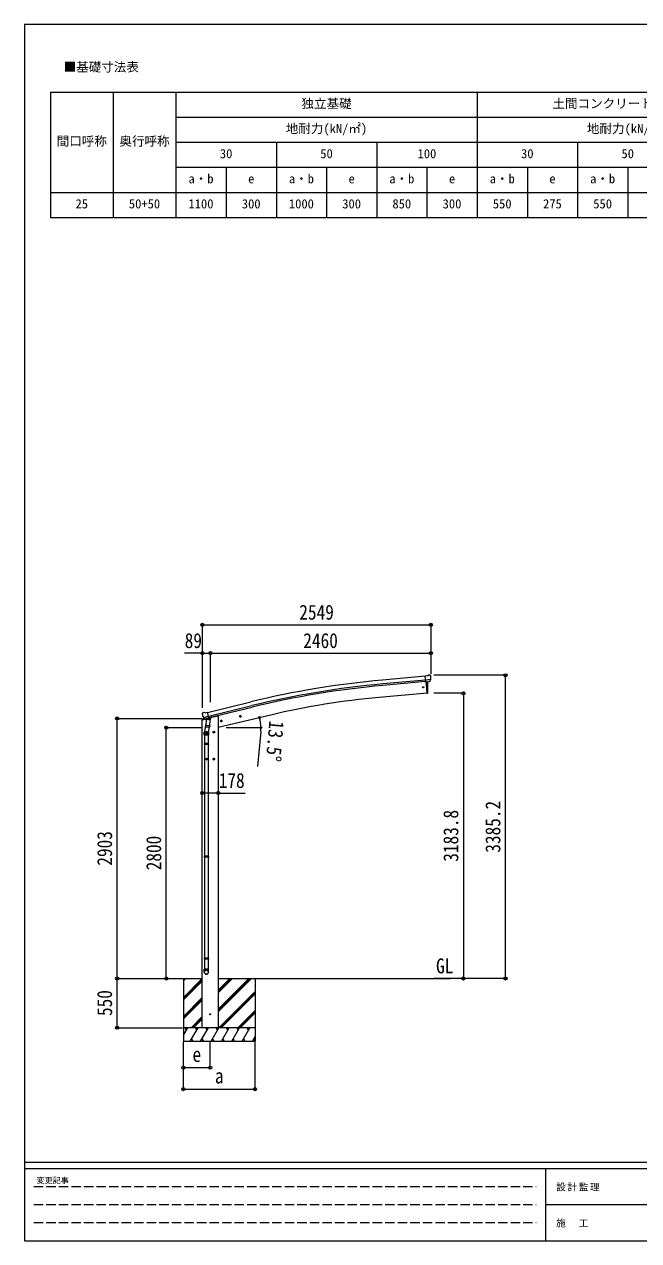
# Model space of a CAD drawing. Units: millimetres at full size, with parts at other scales. Extents: x -9783 to 9892, y -6828 to 6752.
# Drawn here: x -9783 to -2931, y -6828 to 6752 of the extents above; entities that cross this region are included whole.
import ezdxf
from ezdxf.enums import TextEntityAlignment as Align

# ---------------------------------------------------------------- set-up
doc = ezdxf.new("R2010")
doc.units = ezdxf.units.MM
doc.header["$LTSCALE"] = 35
doc.header["$PDMODE"] = 32
doc.header["$PDSIZE"] = 35
doc.linetypes.add('DASHED3', pattern=[4, 3, -1])
for name, color, linetype, lineweight in [('0-0_0', 7, 'Continuous', 9), ('0-1_本体', 4, 'Continuous', 9), ('0-2_部品', 7, 'Continuous', 9), ('0-A_寸法', 6, 'Continuous', 9), ('1-0_FRAME', 7, 'Continuous', 18), ('F-0_240', 7, 'Continuous', 9)]:
    doc.layers.add(name, color=color, linetype=linetype, lineweight=lineweight)
doc.styles.add('ＭＳ ゴシック', font='')
doc.styles.get('ＭＳ ゴシック').set_extended_font_data('MS Gothic')

msp = doc.modelspace()

# ---------------------------------------------------------------- linework, layer by layer
at = {"layer": '0-0_0', "color": 6}
for p, q in [((-4416.26, -3900.47), (-4416.26, -515.27)), ((-4885.27, -716.67), (-4885.27, -3900.47))]:
    msp.add_line(p, q, dxfattribs=at)
at = {"layer": '0-0_0'}
for p, q in [((-8395.05, -3900.51), (-7798.16, -3900.51)), ((-8009.16, -3927.85), (-7981.78, -3900.47)), ((-8009.16, -3913.7), (-7995.92, -3900.47)), ((-8009.16, -3900.51), (-8009.16, -4600.46)), ((-8009.16, -4111.69), (-7798.16, -3900.7)), ((-8009.16, -4125.84), (-7798.16, -3914.84)), ((-8009.16, -4139.98), (-7798.16, -3928.98)), ((-7620.16, -4271.48), (-7249.15, -3900.47)), ((-7620.16, -4243.19), (-7277.43, -3900.47)), ((-7620.16, -4257.33), (-7263.29, -3900.47)), ((-7620.16, -4059.35), (-7461.28, -3900.47)), ((-7620.16, -4045.2), (-7475.42, -3900.47)), ((-7620.16, -4031.06), (-7489.57, -3900.47)), ((-7620.16, -3900.51), (-5033.71, -3900.51)), ((-7209.16, -3900.47), (-7209.16, -4600.46)), ((-7615.31, -4450.47), (-7209.16, -4044.33)), ((-7601.16, -4450.47), (-7209.16, -4058.47)), ((-7587.02, -4450.47), (-7209.16, -4072.61)), ((-8009.16, -4323.82), (-7798.16, -4112.83)), ((-8009.16, -4337.97), (-7798.16, -4126.97)), ((-8009.16, -4352.11), (-7798.16, -4141.11)), ((-7923.67, -4450.47), (-7798.16, -4324.96)), ((-7909.53, -4450.47), (-7798.16, -4339.1)), ((-7403.17, -4450.47), (-7209.16, -4256.46)), ((-7389.03, -4450.47), (-7209.16, -4270.6)), ((-7374.89, -4450.47), (-7209.16, -4284.74)), ((-8009.16, -4534.3), (-7960.76, -4450.46)), ((-7209.16, -4450.47), (-8009.16, -4450.47)), ((-7975.77, -4476.45), (-7990.77, -4450.46)), ((-7931.9, -4600.46), (-7845.29, -4450.46)), ((-7895.39, -4450.47), (-7798.16, -4353.24)), ((-7860.3, -4476.45), (-7875.3, -4450.47)), ((-7816.43, -4600.46), (-7729.82, -4450.47)), ((-7620.16, -4450.47), (-7798.16, -4450.47)), ((-7744.83, -4476.45), (-7759.83, -4450.46)), ((-7700.96, -4600.46), (-7614.35, -4450.47)), ((-7629.36, -4476.45), (-7644.36, -4450.46)), ((-7585.49, -4600.46), (-7498.88, -4450.47)), ((-7513.89, -4476.45), (-7528.89, -4450.46)), ((-7470.02, -4600.46), (-7383.41, -4450.47)), ((-7413.41, -4450.47), (-7398.41, -4476.45)), ((-7354.55, -4600.46), (-7267.94, -4450.47)), ((-7282.94, -4476.45), (-7297.95, -4450.46)), ((-8009.16, -4600.46), (-7209.16, -4600.46)), ((-7916.9, -4574.49), (-7901.9, -4600.46)), ((-7801.43, -4574.48), (-7786.43, -4600.46)), ((-7685.96, -4574.48), (-7670.96, -4600.46)), ((-7570.49, -4574.49), (-7555.49, -4600.46)), ((-7455.02, -4574.49), (-7440.02, -4600.46)), ((-7339.55, -4574.49), (-7324.55, -4600.46)), ((-7239.08, -4600.46), (-7209.16, -4548.65)), ((-7224.08, -4574.49), (-7209.16, -4600.32))]:
    msp.add_line(p, q, dxfattribs=at)
msp.add_circle((-7709.16, -4300.47), 5, dxfattribs=at)
at = {"layer": '0-1_本体'}
for p, q in [((-5311.84, -526.11), (-5789.15, -569.38)), ((-5308.08, -569.1), (-5785.26, -612.36)), ((-5306.61, -585.88), (-5783.74, -629.14)), ((-5299.39, -588.09), (-5288.14, -716.69)), ((-7738.69, -930.32), (-7255.82, -812.84)), ((-5288.14, -716.69), (-5826.08, -763.75)), ((-7728.62, -972.28), (-7245.62, -854.77)), ((-7724.69, -988.66), (-7241.63, -871.14)), ((-7798.16, -4450.47), (-7798.16, -1013.91)), ((-7696.17, -982.95), (-7644.16, -970.47)), ((-7620.16, -970.47), (-7644.16, -970.47)), ((-7032, -959.27), (-7620.16, -1100.48)), ((-7620.16, -970.47), (-7620.16, -4450.47))]:
    msp.add_line(p, q, dxfattribs=at)
at = {"layer": '0-1_本体', "color": 6}
msp.add_line((-7620.16, -1830.65), (-7798.16, -1830.65), dxfattribs=at)
at = {"layer": '0-1_本体'}
for centre, radius, start, end in [((-4884.45, -10559.31), 10030.81, 95.17465, 103.67464), ((-4884.45, -10559.31), 9987.65, 95.17465, 103.67464), ((-4884.45, -10559.31), 9970.81, 95.17465, 103.67464), ((-5117.72, -8949.54), 8216.38, 94.94583, 103.47282)]:
    msp.add_arc(centre, radius, start, end, dxfattribs=at)
at = {"layer": '0-2_部品'}
for p, q in [((-5285.45, -521.71), (-5312.02, -524.04)), ((-5306.36, -588.7), (-5312.02, -524.04)), ((-5285.45, -521.71), (-5273.73, -514.95)), ((-5258.83, -513.36), (-5272.5, -514.56)), ((-5249.7, -519.12), (-5255.18, -514.51)), ((-5248.63, -521.16), (-5248.52, -522.5)), ((-5249.16, -564), (-5308.07, -569.16)), ((-5296.4, -587.83), (-5306.36, -588.7)), ((-5288.34, -714.42), (-5299.39, -588.09)), ((-5262.8, -584.89), (-5270.5, -585.56)), ((-5260.41, -583.49), (-5249.47, -564.55)), ((-5288.1, -717.19), (-5288.34, -714.42)), ((-5285.48, -716.8), (-5288.1, -717.19)), ((-7800.15, -945.9), (-7799.88, -947.05)), ((-7795.93, -937.32), (-7799.79, -943.62)), ((-7792.84, -935.07), (-7779.65, -931.91)), ((-7765.1, -934.58), (-7778.36, -931.88)), ((-7765.1, -934.58), (-7739.16, -928.36)), ((-7800.73, -1014.52), (-7757.7, -1004.19)), ((-7800.73, -1007.63), (-7800.73, -1014.52)), ((-7772.27, -998.44), (-7798.43, -1004.72)), ((-7786.1, -986.2), (-7728.59, -972.4)), ((-7769.25, -1001.11), (-7785.62, -986.62)), ((-7757.65, -1050.63), (-7773.57, -1146.8)), ((-7766.54, -1001.68), (-7759.02, -999.88)), ((-7765.7, -1001.57), (-7764.17, -1001.21)), ((-7764.17, -1001.21), (-7727.47, -992.39)), ((-7762.33, -1001.43), (-7762.38, -1002.18)), ((-7761.63, -1003.22), (-7735.81, -1009.65)), ((-7760.24, -1087.87), (-7759.37, -1075.4)), ((-7754.71, -1008.56), (-7759.38, -1075.4)), ((-7713.7, -1078.59), (-7759.38, -1075.4)), ((-7709.02, -1011.76), (-7754.71, -1008.56)), ((-7752.94, -1005.38), (-7753.17, -1008.67)), ((-7733.42, -994.22), (-7734.44, -1008.83)), ((-7727.47, -992.39), (-7725.94, -992.03)), ((-7724.38, -989.92), (-7723.44, -989.99)), ((-7723.44, -989.99), (-7710.13, -1005.31)), ((-7719.14, -994.94), (-7700.01, -990.34)), ((-7713.71, -1078.59), (-7714.6, -1091.29)), ((-7713.7, -1078.59), (-7709.02, -1011.76)), ((-7710.13, -1005.31), (-7710.57, -1011.65)), ((-7696.17, -981.72), (-7696.17, -985.48)), ((-7596.51, -1028.05), (-7577.06, -1023.39)), ((-7591.95, -1020.28), (-7594.09, -1027.47)), ((-7584.66, -1018.52), (-7591.95, -1020.28)), ((-7584.45, -1035.44), (-7589.12, -1016)), ((-7579.49, -1023.97), (-7584.66, -1018.52)), ((-7581.62, -1031.16), (-7579.49, -1023.97)), ((-7382.59, -976.7), (-7363.14, -972.03)), ((-7378.03, -968.92), (-7380.16, -976.11)), ((-7370.73, -967.17), (-7378.03, -968.92)), ((-7370.53, -984.09), (-7375.2, -964.64)), ((-7365.57, -972.61), (-7370.73, -967.17)), ((-7367.7, -979.81), (-7365.57, -972.61)), ((-7775.72, -1183.96), (-7775.72, -1149.61)), ((-7729.72, -1183.96), (-7775.72, -1183.96)), ((-7773.72, -1183.96), (-7773.72, -1277.96)), ((-7759.85, -1089.22), (-7759.85, -1089.22)), ((-7739.08, -1150.7), (-7759.08, -1150.7)), ((-7758.4, -1090), (-7716.7, -1092.92)), ((-7749.08, -1143.19), (-7755.58, -1146.95)), ((-7755.58, -1146.95), (-7755.58, -1154.45)), ((-7755.58, -1154.45), (-7749.08, -1158.2)), ((-7749.08, -1160.7), (-7749.08, -1140.7)), ((-7742.58, -1146.95), (-7749.08, -1143.19)), ((-7722.13, -1092.54), (-7732.86, -1156.13)), ((-7731.72, -1183.96), (-7731.72, -1277.96)), ((-7729.72, -1149.31), (-7729.72, -1183.96)), ((-7659.08, -1150.7), (-7679.08, -1150.7)), ((-7669.08, -1143.19), (-7675.58, -1146.95)), ((-7675.58, -1146.95), (-7675.58, -1154.45)), ((-7675.58, -1154.45), (-7669.08, -1158.2)), ((-7669.08, -1160.7), (-7669.08, -1140.7)), ((-7662.58, -1146.95), (-7669.08, -1143.19)), ((-7775.72, -1279.96), (-7774.72, -1277.96)), ((-7729.72, -1279.96), (-7775.72, -1279.96)), ((-7729.72, -1287.96), (-7775.72, -1287.96)), ((-7730.72, -1277.96), (-7774.72, -1277.96)), ((-7730.72, -1289.96), (-7774.72, -1289.96)), ((-7773.72, -1289.96), (-7773.72, -2534.15)), ((-7731.72, -1289.96), (-7731.72, -2534.15)), ((-7729.72, -1279.96), (-7730.72, -1277.96)), ((-7729.72, -1287.96), (-7730.72, -1289.96)), ((-7729.72, -1279.96), (-7729.72, -1287.96)), ((-7739.08, -1450.7), (-7759.08, -1450.7)), ((-7749.08, -1443.19), (-7755.58, -1446.95)), ((-7755.58, -1446.95), (-7755.58, -1454.45)), ((-7755.58, -1454.45), (-7749.08, -1458.2)), ((-7749.08, -1460.7), (-7749.08, -1440.7)), ((-7742.58, -1446.95), (-7749.08, -1443.19)), ((-7659.08, -1450.7), (-7679.08, -1450.7)), ((-7669.08, -1443.19), (-7675.58, -1446.95)), ((-7675.58, -1446.95), (-7675.58, -1454.45)), ((-7675.58, -1454.45), (-7669.08, -1458.2)), ((-7669.08, -1460.7), (-7669.08, -1440.7)), ((-7662.58, -1446.95), (-7669.08, -1443.19)), ((-7775.72, -2536.15), (-7774.72, -2534.15)), ((-7729.72, -2536.15), (-7775.72, -2536.15)), ((-7729.72, -2544.15), (-7775.72, -2544.15)), ((-7730.72, -2534.15), (-7774.72, -2534.15)), ((-7730.72, -2546.15), (-7774.72, -2546.15)), ((-7773.72, -2546.15), (-7773.72, -3674.34)), ((-7731.72, -2546.15), (-7731.72, -3674.34)), ((-7729.72, -2536.15), (-7730.72, -2534.15)), ((-7729.72, -2544.15), (-7730.72, -2546.15)), ((-7729.72, -2536.15), (-7729.72, -2544.15)), ((-7775.72, -3676.34), (-7774.72, -3674.34)), ((-7729.72, -3676.34), (-7775.72, -3676.34)), ((-7729.72, -3684.34), (-7775.72, -3684.34)), ((-7775.72, -3830.48), (-7775.72, -3796.34)), ((-7729.72, -3796.34), (-7775.72, -3796.34)), ((-7730.72, -3674.34), (-7774.72, -3674.34)), ((-7730.72, -3686.34), (-7774.72, -3686.34)), ((-7773.72, -3686.34), (-7773.72, -3796.34)), ((-7731.72, -3686.34), (-7731.72, -3796.34)), ((-7729.72, -3676.34), (-7730.72, -3674.34)), ((-7729.72, -3684.34), (-7730.72, -3686.34)), ((-7729.72, -3676.34), (-7729.72, -3684.34)), ((-7729.72, -3830.48), (-7729.72, -3796.34))]:
    msp.add_line(p, q, dxfattribs=at)
for points in [[(-5296.4, -587.83), (-5296.13, -587.9), (-5270.76, -585.68), (-5270.5, -585.56)], [(-5282.94, -713.96), (-5282.1, -688.34), (-5281.91, -661.84), (-5282.38, -635.35), (-5283.52, -608.88), (-5285.02, -586.93)], [(-5249.08, -563.37), (-5249.37, -564.36), (-5249.47, -564.55)], [(-7733.74, -993.81), (-7724.01, -991.47), (-7739.16, -928.36)], [(-7786.37, -985.63), (-7785.78, -986.47), (-7785.62, -986.62)], [(-7733.74, -993.81), (-7733.97, -993.96), (-7758.74, -999.9), (-7759.02, -999.88)], [(-7594.09, -1027.47), (-7588.92, -1032.92), (-7581.62, -1031.16)], [(-7380.16, -976.11), (-7375, -981.56), (-7367.7, -979.81)], [(-7749.08, -1158.2), (-7742.58, -1154.45), (-7742.58, -1146.95)], [(-7669.08, -1158.2), (-7662.58, -1154.45), (-7662.58, -1146.95)], [(-7775.72, -1279.96), (-7775.72, -1287.96), (-7774.72, -1289.96)], [(-7749.08, -1458.2), (-7742.58, -1454.45), (-7742.58, -1446.95)], [(-7669.08, -1458.2), (-7662.58, -1454.45), (-7662.58, -1446.95)], [(-7775.72, -2536.15), (-7775.72, -2544.15), (-7774.72, -2546.15)], [(-7775.72, -3676.34), (-7775.72, -3684.34), (-7774.72, -3686.34)]]:
    msp.add_lwpolyline(points, dxfattribs=at)
for centre, radius in [((-5334.17, -649.55), 6.5), ((-7586.79, -1025.72), 8.5), ((-7586.79, -1025.72), 7.7), ((-7586.79, -1025.72), 6.5), ((-7372.87, -974.36), 8.5), ((-7372.87, -974.36), 7.7), ((-7372.87, -974.36), 6.5), ((-7749.08, -1150.7), 8.5), ((-7749.08, -1150.7), 7.7), ((-7749.08, -1150.7), 6.5), ((-7669.08, -1150.7), 8.5), ((-7669.08, -1150.7), 7.7), ((-7669.08, -1150.7), 6.5), ((-7749.08, -1450.7), 8.5), ((-7749.08, -1450.7), 7.7), ((-7749.08, -1450.7), 6.5), ((-7669.08, -1450.7), 8.5), ((-7669.08, -1450.7), 7.7), ((-7669.08, -1450.7), 6.5)]:
    msp.add_circle(centre, radius, dxfattribs=at)
at = {"layer": '0-2_部品', "color": 4}
msp.add_circle((-7709.16, -4300.47), 4.5, dxfattribs=at)
at = {"layer": '0-2_部品'}
for centre, radius, start, end in [((-5272.23, -517.55), 3, 95, 120), ((-5258.4, -518.34), 5, 50.00648, 94.99352), ((-5450.14, -540.14), 202.4, 353.4085, 5), ((-5285.93, -713.83), 3, 278.50322, 357.46219), ((-7603.07, -899.8), 202.4, 193.5, 205.09125), ((-7791.67, -939.93), 5, 103.5, 148.5), ((-7778.95, -934.82), 3, 78.5, 103.5), ((-7797.73, -1007.63), 3, 103.5, 180), ((-7765.82, -1001.09), 0.5, 248.23754, 283.5), ((-7762.83, -1001.4), 0.5, 356, 103.5), ((-7761.39, -1002.25), 1, 176, 256), ((-7735.46, -1008.68), 1.03, 250.03897, 351.96569), ((-7732.82, -994.3), 0.604, 100.59842, 172.20595), ((-7726.05, -991.54), 0.5, 283.5, 318.76246), ((-7701.17, -985.48), 5, 283.5, 0), ((-7745.72, -1149.61), 30, 177.45142, 180), ((-7758.3, -1088.04), 1.95, 175.04017, 217.47766), ((-7758.26, -1088.01), 2, 217.40962, 266), ((-7716.56, -1090.92), 2, 266, 349.46843)]:
    msp.add_arc(centre, radius, start, end, dxfattribs=at)
for centre, major_axis, ratio, start_param, end_param in [((-5244.31, -517.11), (-15.35, 3.44), 0.101033, 5.97514262, 5.97537366), ((-5251.63, -521.41), (2.71, -1.31), 0.997474, 0.53665673, 1.32256522), ((-5263.06, -581.89), (1.62, -2.54), 0.997631, 5.80419048, 5.89294842), ((-5263.13, -581.79), (-3.5, 2.17), 0.650902, 2.11455212, 2.18736272), ((-5263.01, -581.98), (1.62, -2.54), 0.997631, 5.96575902, 6.76218013), ((-7797.23, -945.18), (-1.57, -2.57), 0.99628, 4.71238898, 5.49965061), ((-7767.26, -998.86), (-0.73, -2.92), 0.997631, 5.80419048, 6.60061159), ((-7767.2, -998.63), (2.63, 3.16), 0.650902, 4.09582259, 4.16863319), ((-7767.23, -998.76), (-0.73, -2.92), 0.997631, 0.39023689, 0.47899483), ((-7752.72, -1149.31), (23, 0), 0.996195, 2.55602575, 6.56630284), ((-7752.72, -1149.31), (21, 0), 0.996195, 2.93491471, 5.95123941), ((-7752.72, -3828.74), (-23, 0), 0.996195, 3.14159265, 6.28318531), ((-7752.72, -3830.48), (-23, 0), 0.996195, 3.14159265, 6.28318531), ((-7752.72, -3830.48), (0, -23.43), 0.981806, 4.71238898, 7.85398163)]:
    msp.add_ellipse(centre, major_axis=major_axis, ratio=ratio, start_param=start_param, end_param=end_param, dxfattribs=at)
msp.add_ellipse((-7752.72, -3830.48), major_axis=(21, 0), ratio=0.996195, dxfattribs=at)
at = {"layer": '0-A_寸法'}
for p, q in [((-7798.16, 47.89), (-5249.16, 47.89)), ((-5249.16, 47.89), (-5249.16, -268.73)), ((-7798.16, -268.73), (-7798.16, -880.95)), ((-7798.16, -268.73), (-7709.16, -268.73)), ((-7709.16, -268.73), (-7709.16, -816.58)), ((-7709.16, -268.73), (-5249.16, -268.73)), ((-5249.16, -268.73), (-5249.16, -497.73)), ((-4416.26, -515.27), (-5214.1, -515.27)), ((-4885.27, -716.67), (-5214.1, -716.67)), ((-8747.74, -997.47), (-7802.65, -997.47)), ((-8747.74, -3900.47), (-8747.74, -997.47)), ((-8199.77, -1100.47), (-7802.65, -1100.47)), ((-8199.77, -3900.47), (-8199.77, -1100.47)), ((-7530.66, -1100.47), (-7143.81, -1100.47)), ((-7146.66, -1142.92), (-7181.03, -1535.42)), ((-7620.16, -1830.65), (-7320.16, -1830.65)), ((-8747.74, -3900.47), (-8019.62, -3900.47)), ((-8747.74, -4450.47), (-8747.74, -3900.47)), ((-4885.27, -3900.47), (-5214.1, -3900.47)), ((-4416.26, -3900.47), (-4885.27, -3900.47)), ((-8747.74, -4450.47), (-8019.62, -4450.47)), ((-8009.41, -5136.83), (-8009.41, -4607.88)), ((-8009.41, -4896.85), (-8009.41, -4607.88)), ((-7709.16, -4896.85), (-7709.16, -4607.88)), ((-7209.41, -5136.83), (-7209.41, -4607.88)), ((-7709.16, -4896.85), (-8009.41, -4896.85)), ((-8009.41, -5136.83), (-7209.41, -5136.83))]:
    msp.add_line(p, q, dxfattribs=at)
msp.add_lwpolyline([(-7798.16, 47.89), (-7798.16, -268.73), (-7998.16, -268.73)], dxfattribs=at)
for centre in [(-7158.26, -986.81), (-7144.81, -1100.47)]:
    msp.add_circle(centre, 10.62, dxfattribs=at)
for start, end in [(0, 13.5), (354.99678, 0)]:
    msp.add_arc((-7631.66, -1100.47), 486.86, start, end, dxfattribs=at)
for p in [(-7798.16, 47.89), (-5249.16, 47.89), (-7798.16, -268.73), (-7709.16, -268.73), (-5249.16, -268.73), (-4416.26, -515.27), (-4885.27, -716.67), (-8747.74, -997.47), (-8199.77, -1100.47), (-7798.16, -1830.65), (-7620.16, -1830.65), (-8747.74, -3900.47), (-8199.77, -3900.47), (-4885.27, -3900.47), (-4416.26, -3900.47), (-8747.74, -4450.47), (-8009.41, -4896.85), (-7709.16, -4896.85), (-8009.41, -5136.83), (-7209.41, -5136.83)]:
    msp.add_point(p, dxfattribs=at)
at = {"layer": '1-0_FRAME'}
for p, q in [((-9492.16, 5995.98), (-1372.16, 5995.98)), ((-9492.16, 5995.98), (-9492.16, 4595.98)), ((-8792.16, 5995.98), (-8792.16, 4595.98)), ((-4732.16, 5995.98), (-4732.16, 4595.98)), ((-8092.16, 5715.98), (-1372.16, 5715.98)), ((-8092.16, 5435.98), (-1372.16, 5435.98)), ((-3612.16, 5435.98), (-3612.16, 4595.98)), ((-8092.16, 5155.98), (-1372.16, 5155.98)), ((-3052.16, 5155.98), (-3052.16, 4595.98))]:
    msp.add_line(p, q, dxfattribs=at)
for points in [[(-8092.16, 5995.98), (-8092.16, 5715.98), (-8092.16, 4875.98), (-8092.16, 4595.98)], [(-6972.16, 5435.98), (-6972.16, 5155.98), (-6972.16, 4595.98)], [(-5852.16, 5435.98), (-5852.16, 5155.98), (-5852.16, 4595.98)], [(-7532.16, 5155.98), (-7532.16, 4875.98), (-7532.16, 4595.98)], [(-6412.16, 5155.98), (-6412.16, 4875.98), (-6412.16, 4595.98)], [(-5292.16, 5155.98), (-5292.16, 4875.98), (-5292.16, 4595.98)], [(-4172.16, 5155.98), (-4172.16, 4875.98), (-4172.16, 4595.98)], [(-9492.16, 4875.98), (-8092.16, 4875.98), (-1372.16, 4875.98)], [(-9492.16, 4595.98), (-8792.16, 4595.98), (-4732.16, 4595.98), (-2492.16, 4595.98), (-1372.16, 4595.98)]]:
    msp.add_lwpolyline(points, dxfattribs=at)
at = {"layer": 'F-0_240', "color": 5}
for p, q in [((-9783.03, 6751.9), (-9783.03, -6828.1)), ((-9783.03, 6751.9), (9396.97, 6751.9)), ((-9783.03, -5953.1), (9396.97, -5953.1)), ((-9783.03, -6023.1), (6285.75, -6023.1)), ((-3969.25, -6023.1), (-3969.25, -6828.1)), ((-3969.25, -6425.6), (3205.75, -6425.6)), ((-9783.03, -6828.1), (9396.97, -6828.1))]:
    msp.add_line(p, q, dxfattribs=at)
at = {"layer": 'F-0_240', "color": 4, "linetype": 'DASHED3'}
for p, q in [((-9678.03, -6224.35), (-4074.25, -6224.35)), ((-9678.03, -6425.6), (-4074.25, -6425.6)), ((-9678.03, -6626.85), (-4074.25, -6626.85))]:
    msp.add_line(p, q, dxfattribs=at)

# ---------------------------------------------------------------- texts
at = {"layer": '0-0_0', "style": 'ＭＳ ゴシック', "width": 0.85}
msp.add_text('GL', height=166.8, dxfattribs=at).set_placement((-5190.61, -3893.53), align=Align.BOTTOM_LEFT)
at = {"layer": '0-A_寸法', "color": 7, "style": 'ＭＳ ゴシック', "width": 0.85}
for s, p in [('2549', (-6716.16, 54.89)), ('89', (-7994.41, -261.73)), ('2460', (-6671.66, -261.73)), ('178', (-7614.54, -1823.65)), ('e', (-7907.54, -4882.48)), ('a', (-7657.54, -5122.45))]:
    msp.add_text(s, height=166.8, dxfattribs=at).set_placement(p, align=Align.BOTTOM_LEFT)
for s, rotation, p in [('13.5°', 264.997, (-7099.51, -1012.79)), ('3183.8', 90, (-4892.27, -2597.32)), ('3385.2', 90, (-4423.26, -2496.62)), ('2903', 90, (-8754.74, -2641.47)), ('2800', 90, (-8206.77, -2692.97)), ('550', 90, (-8754.74, -4319.84))]:
    msp.add_text(s, height=166.8, rotation=rotation, dxfattribs=at).set_placement(p, align=Align.BOTTOM_LEFT)
at = {"layer": '1-0_FRAME', "style": 'ＭＳ ゴシック'}
for s, p in [('■基礎寸法表', (-9344.74, 6193.99)), ('独立基礎', (-6692.16, 5785.98)), ('土間コンクリート考慮基礎', (-3892.16, 5785.98)), ('地耐力(kN/㎡)', (-6867.16, 5505.98)), ('地耐力(kN/㎡)', (-3507.16, 5505.98)), ('間口呼称', (-9422.16, 5365.98)), ('奥行呼称', (-8722.16, 5365.98)), ('30', (-7602.16, 5225.98)), ('50', (-6482.16, 5225.98)), ('100', (-5397.16, 5225.98)), ('30', (-4242.16, 5225.98)), ('50', (-3122.16, 5225.98)), ('a・b', (-7952.16, 4945.98)), ('e', (-7287.16, 4945.98)), ('a・b', (-6832.16, 4945.98)), ('e', (-6167.16, 4945.98)), ('a・b', (-5712.16, 4945.98)), ('e', (-5047.16, 4945.98)), ('a・b', (-4592.16, 4945.98)), ('e', (-3927.16, 4945.98)), ('a・b', (-3472.16, 4945.98)), ('25', (-9212.16, 4665.98)), ('50+50', (-8617.16, 4665.98)), ('1100', (-7952.16, 4665.98)), ('300', (-7357.16, 4665.98)), ('1000', (-6832.16, 4665.98)), ('300', (-6237.16, 4665.98)), ('850', (-5677.16, 4665.98)), ('300', (-5117.16, 4665.98)), ('550', (-4557.16, 4665.98)), ('275', (-3997.16, 4665.98)), ('550', (-3437.16, 4665.98))]:
    msp.add_text(s, height=102.6, dxfattribs=at).set_placement(p, align=Align.BOTTOM_LEFT)
at = {"layer": 'F-0_240', "style": 'ＭＳ ゴシック'}
msp.add_text('変更記事', height=64.15, dxfattribs=at).set_placement((-9646.27, -6206.85), align=Align.BOTTOM_LEFT)
at = {"layer": 'F-0_240', "char_height": 76.98, "attachment_point": 7, "style": 'ＭＳ ゴシック'}
for s, insert in [('\\T1.17;設計監理', (-3851.04, -6276.85)), ('\\T1.17;施\u3000工', (-3851.04, -6679.35))]:
    msp.add_mtext(s, dxfattribs=dict(at, insert=insert))

doc.saveas('drawing.dxf')
